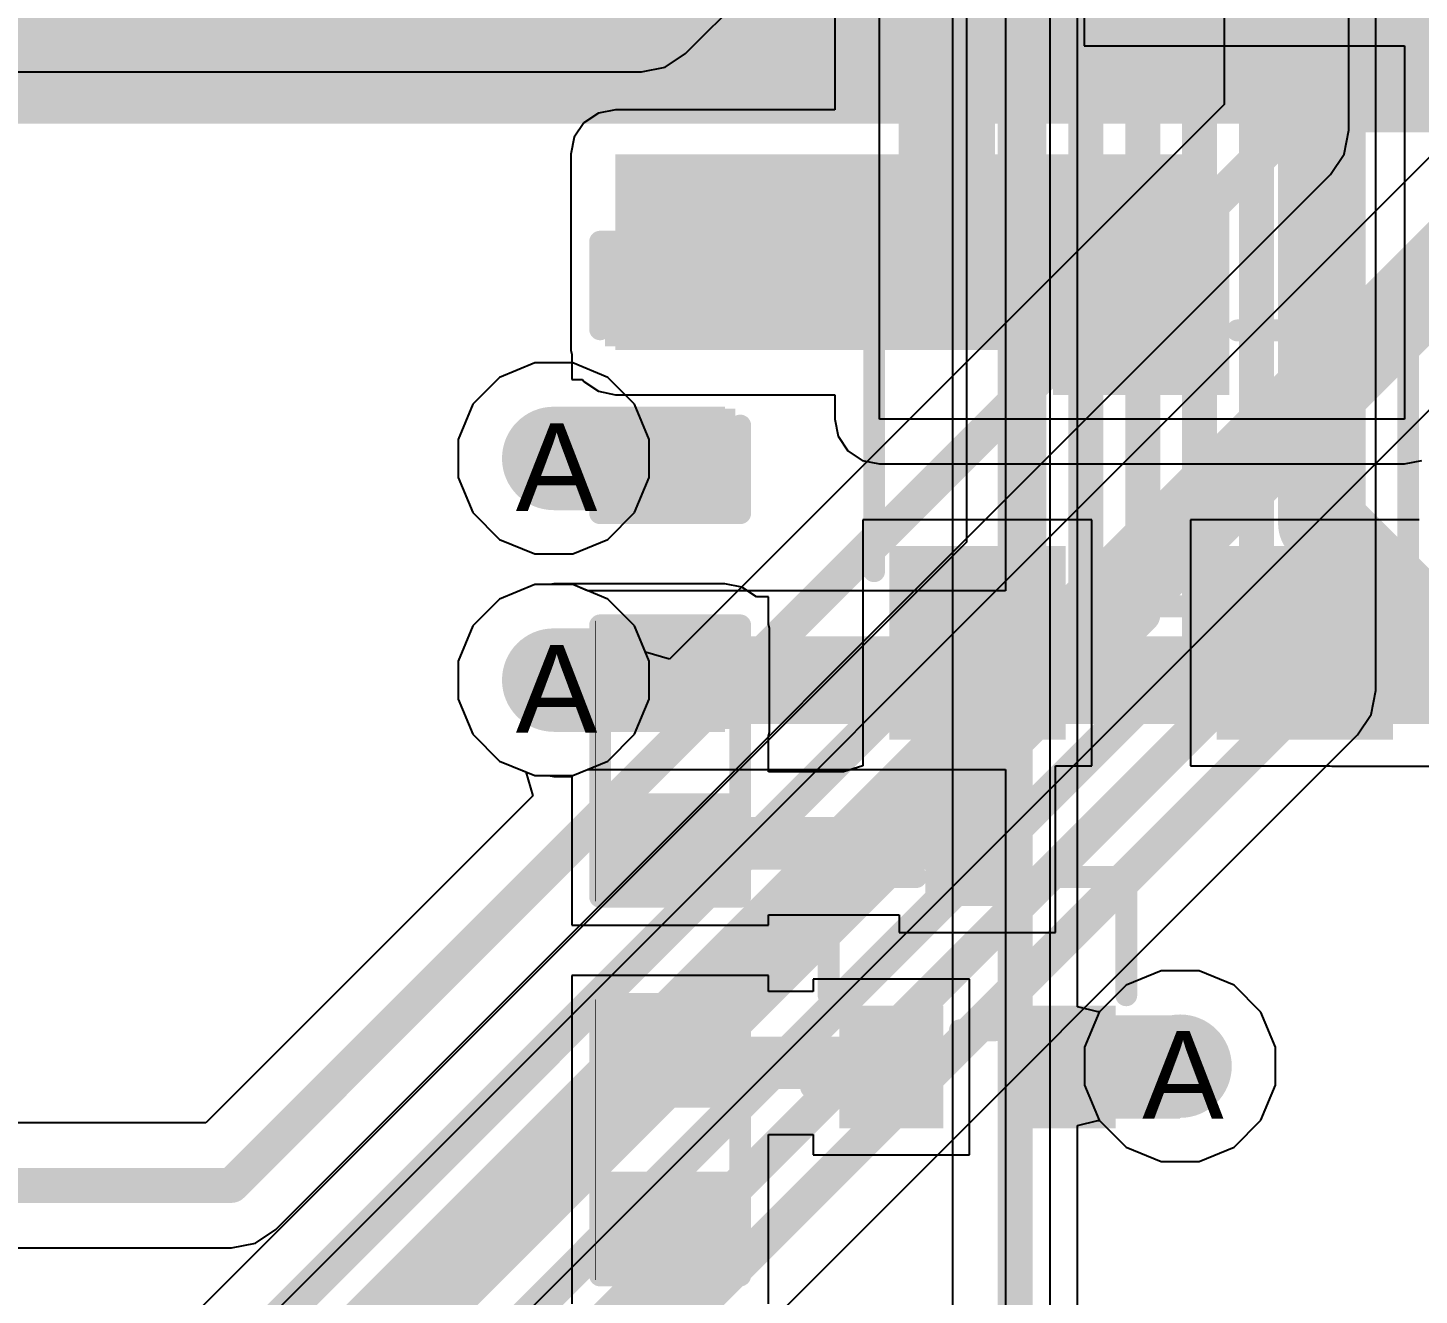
# Model space of a CAD drawing. Header units: inches. Extents: x 0 to 208, y 0 to 213.
# Drawn here: x 5.3845 to 5.7023, y 2.4319 to 2.7214 of the extents above; entities that cross this region are included whole.
import ezdxf

# ---------------------------------------------------------------- set-up
doc = ezdxf.new("R2010")
doc.units = ezdxf.units.IN
doc.header["$MEASUREMENT"] = 0
for name, color, linetype in [('Bottom Layer', 5, 'Continuous'), ('Bottom Overlay', 54, 'Continuous'), ('Bottom Paste', 16, 'Continuous'), ('Bottom Solder', 6, 'Continuous'), ('Drill Drawing', 1, 'Continuous'), ('L2_GND1', 16, 'Continuous'), ('L3_SIG1', 76, 'Continuous'), ('L4_PWR', 90, 'Continuous'), ('L5_GND2', 156, 'Continuous'), ('L6_SIG2', 130, 'Continuous'), ('L7_GND3', 216, 'Continuous'), ('Top Layer', 1, 'Continuous'), ('Top Overlay', 2, 'Continuous'), ('Top Paste', 8, 'Continuous'), ('Top Solder', 216, 'Continuous'), ('Via Holes', 16, 'Continuous')]:
    doc.layers.add(name, color=color, linetype=linetype)
doc.styles.add('Arial', font='', dxfattribs={"height": 0.2})
doc.styles.get('Arial').set_extended_font_data('Arial')

# ---------------------------------------------------------------- blocks, each defined once
blk = doc.blocks.new('R___0402_21')
at = {"layer": 'Top Layer'}
for points in [[(-0.0275, -0.0125), (-0.0275, 0.0125), (-0.0095, 0.0125), (-0.0095, -0.0125)], [(0.0095, -0.0125), (0.0095, 0.0125), (0.0275, 0.0125), (0.0275, -0.0125)]]:
    blk.add_hatch(color=1, dxfattribs=at).paths.add_polyline_path(points)
at = {"layer": 'Top Paste'}
for points in [[(-0.0275, -0.0125), (-0.0275, 0.0125), (-0.0095, 0.0125), (-0.0095, -0.0125)], [(0.0095, -0.0125), (0.0095, 0.0125), (0.0275, 0.0125), (0.0275, -0.0125)]]:
    blk.add_hatch(color=8, dxfattribs=at).paths.add_polyline_path(points)
at = {"layer": 'Top Solder'}
for points in [[(-0.02967, -0.01467), (-0.02967, 0.01466), (-0.00734, 0.01466), (-0.00734, -0.01467)], [(0.00733, -0.01467), (0.00733, 0.01466), (0.02966, 0.01466), (0.02966, -0.01467)]]:
    blk.add_hatch(color=216, dxfattribs=at).paths.add_polyline_path(points)
at = {"layer": 'Top Overlay'}
for points in [[(0.031, 0.016, 0.005, 0.005, 0), (-0.031, 0.016, 0.005, 0.005, 0)], [(-0.031, -0.016, 0.005, 0.005, 0), (-0.031, 0.016, 0.005, 0.005, 0)], [(0.031, -0.016, 0.005, 0.005, 0), (0.031, 0.016, 0.005, 0.005, 0)], [(0.031, -0.016, 0.005, 0.005, 0), (-0.031, -0.016, 0.005, 0.005, 0)], [(0.032, -0.017, 0.000127, 0.000127, 0), (-0.032, -0.017, 0.000127, 0.000127, 0)]]:
    blk.add_lwpolyline(points, format="xyseb", dxfattribs=at)
for points in [[(-0.03225, 0.016, 0.0025, 0.0025, 1), (-0.02975, 0.016, 0.0025, 0.0025, 1)], [(-0.03225, 0.016, 0.0025, 0.0025, 1), (-0.02975, 0.016, 0.0025, 0.0025, 1)], [(0.02975, 0.016, 0.0025, 0.0025, 1), (0.03225, 0.016, 0.0025, 0.0025, 1)], [(0.02975, 0.016, 0.0025, 0.0025, 1), (0.03225, 0.016, 0.0025, 0.0025, 1)], [(-0.03225, -0.016, 0.0025, 0.0025, 1), (-0.02975, -0.016, 0.0025, 0.0025, 1)], [(-0.03225, -0.016, 0.0025, 0.0025, 1), (-0.02975, -0.016, 0.0025, 0.0025, 1)], [(0.02975, -0.016, 0.0025, 0.0025, 1), (0.03225, -0.016, 0.0025, 0.0025, 1)], [(0.02975, -0.016, 0.0025, 0.0025, 1), (0.03225, -0.016, 0.0025, 0.0025, 1)], [(-0.03203, -0.017, 0.0000635, 0.0000635, 1), (-0.03197, -0.017, 0.0000635, 0.0000635, 1)], [(0.03197, -0.017, 0.0000635, 0.0000635, 1), (0.03203, -0.017, 0.0000635, 0.0000635, 1)]]:
    blk.add_lwpolyline(points, format="xyseb", close=True, dxfattribs=at)
blk = doc.blocks.new('R___0402_22')
at = {"layer": 'Top Layer'}
for points in [[(-0.0275, -0.0125), (-0.0275, 0.0125), (-0.0095, 0.0125), (-0.0095, -0.0125)], [(0.0095, -0.0125), (0.0095, 0.0125), (0.0275, 0.0125), (0.0275, -0.0125)]]:
    blk.add_hatch(color=1, dxfattribs=at).paths.add_polyline_path(points)
at = {"layer": 'Top Paste'}
for points in [[(-0.0275, -0.0125), (-0.0275, 0.0125), (-0.0095, 0.0125), (-0.0095, -0.0125)], [(0.0095, -0.0125), (0.0095, 0.0125), (0.0275, 0.0125), (0.0275, -0.0125)]]:
    blk.add_hatch(color=8, dxfattribs=at).paths.add_polyline_path(points)
at = {"layer": 'Top Solder'}
for points in [[(-0.02967, -0.01467), (-0.02967, 0.01466), (-0.00733, 0.01466), (-0.00733, -0.01467)], [(0.00733, -0.01467), (0.00733, 0.01466), (0.02967, 0.01466), (0.02967, -0.01467)]]:
    blk.add_hatch(color=216, dxfattribs=at).paths.add_polyline_path(points)
at = {"layer": 'Top Overlay'}
for points in [[(0.031, 0.016, 0.005, 0.005, 0), (-0.031, 0.016, 0.005, 0.005, 0)], [(-0.031, -0.016, 0.005, 0.005, 0), (-0.031, 0.016, 0.005, 0.005, 0)], [(0.031, -0.016, 0.005, 0.005, 0), (0.031, 0.016, 0.005, 0.005, 0)], [(0.031, -0.016, 0.005, 0.005, 0), (-0.031, -0.016, 0.005, 0.005, 0)], [(0.032, -0.017, 0.000127, 0.000127, 0), (-0.032, -0.017, 0.000127, 0.000127, 0)]]:
    blk.add_lwpolyline(points, format="xyseb", dxfattribs=at)
for points in [[(-0.03225, 0.016, 0.0025, 0.0025, 1), (-0.02975, 0.016, 0.0025, 0.0025, 1)], [(-0.03225, 0.016, 0.0025, 0.0025, 1), (-0.02975, 0.016, 0.0025, 0.0025, 1)], [(0.02975, 0.016, 0.0025, 0.0025, 1), (0.03225, 0.016, 0.0025, 0.0025, 1)], [(0.02975, 0.016, 0.0025, 0.0025, 1), (0.03225, 0.016, 0.0025, 0.0025, 1)], [(-0.03225, -0.016, 0.0025, 0.0025, 1), (-0.02975, -0.016, 0.0025, 0.0025, 1)], [(-0.03225, -0.016, 0.0025, 0.0025, 1), (-0.02975, -0.016, 0.0025, 0.0025, 1)], [(0.02975, -0.016, 0.0025, 0.0025, 1), (0.03225, -0.016, 0.0025, 0.0025, 1)], [(0.02975, -0.016, 0.0025, 0.0025, 1), (0.03225, -0.016, 0.0025, 0.0025, 1)], [(-0.03203, -0.017, 0.0000635, 0.0000635, 1), (-0.03197, -0.017, 0.0000635, 0.0000635, 1)], [(0.03197, -0.017, 0.0000635, 0.0000635, 1), (0.03203, -0.017, 0.0000635, 0.0000635, 1)]]:
    blk.add_lwpolyline(points, format="xyseb", close=True, dxfattribs=at)
blk = doc.blocks.new('SOT_523_55')
at = {"layer": 'Top Layer'}
for points in [[(-0.00787, 0.03543), (0.00787, 0.03543), (0.00787, 0.01535), (-0.00787, 0.01535)], [(-0.02756, -0.01535), (-0.01181, -0.01535), (-0.01181, -0.03543), (-0.02756, -0.03543)], [(0.01181, -0.01535), (0.02756, -0.01535), (0.02756, -0.03543), (0.01181, -0.03543)]]:
    blk.add_hatch(color=1, dxfattribs=at).paths.add_polyline_path(points)
at = {"layer": 'Top Paste'}
for points in [[(-0.00787, 0.03543), (0.00787, 0.03543), (0.00787, 0.01535), (-0.00787, 0.01535)], [(-0.02756, -0.01535), (-0.01181, -0.01535), (-0.01181, -0.03543), (-0.02756, -0.03543)], [(0.01181, -0.01535), (0.02756, -0.01535), (0.02756, -0.03543), (0.01181, -0.03543)]]:
    blk.add_hatch(color=8, dxfattribs=at).paths.add_polyline_path(points)
at = {"layer": 'Top Solder'}
for points in [[(-0.01187, 0.03943), (0.01187, 0.03943), (0.01187, 0.01135), (-0.01187, 0.01135)], [(-0.03156, -0.01135), (-0.00781, -0.01135), (-0.00781, -0.03943), (-0.03156, -0.03943)], [(0.00781, -0.01135), (0.03156, -0.01135), (0.03156, -0.03943), (0.00781, -0.03943)]]:
    blk.add_hatch(color=216, dxfattribs=at).paths.add_polyline_path(points)
at = {"layer": 'Top Overlay'}
for points in [[(-0.034, 0.018, 0.005, 0.005, 0), (-0.014, 0.018, 0.005, 0.005, 0)], [(-0.034, -0.009, 0.005, 0.005, 0), (-0.034, 0.018, 0.005, 0.005, 0)], [(0.014, 0.018, 0.005, 0.005, 0), (0.034, 0.018, 0.005, 0.005, 0)], [(0.034, -0.009, 0.005, 0.005, 0), (0.034, 0.018, 0.005, 0.005, 0)], [(-0.004, -0.017, 0.005, 0.005, 0), (0.004, -0.017, 0.005, 0.005, 0)], [(-0.038, -0.03, 0.005, 0.005, 0), (-0.038, -0.02, 0.005, 0.005, 0)], [(-0.038, -0.02, 0.005, 0.005, 0), (-0.033, -0.025, 0.005, 0.005, 0)], [(-0.038, -0.03, 0.005, 0.005, 0), (-0.033, -0.025, 0.005, 0.005, 0)]]:
    blk.add_lwpolyline(points, format="xyseb", dxfattribs=at)
for points in [[(-0.03525, 0.018, 0.0025, 0.0025, 1), (-0.03275, 0.018, 0.0025, 0.0025, 1)], [(-0.03525, 0.018, 0.0025, 0.0025, 1), (-0.03275, 0.018, 0.0025, 0.0025, 1)], [(-0.01525, 0.018, 0.0025, 0.0025, 1), (-0.01275, 0.018, 0.0025, 0.0025, 1)], [(0.01275, 0.018, 0.0025, 0.0025, 1), (0.01525, 0.018, 0.0025, 0.0025, 1)], [(0.03275, 0.018, 0.0025, 0.0025, 1), (0.03525, 0.018, 0.0025, 0.0025, 1)], [(0.03275, 0.018, 0.0025, 0.0025, 1), (0.03525, 0.018, 0.0025, 0.0025, 1)], [(-0.03525, -0.009, 0.0025, 0.0025, 1), (-0.03275, -0.009, 0.0025, 0.0025, 1)], [(0.03275, -0.009, 0.0025, 0.0025, 1), (0.03525, -0.009, 0.0025, 0.0025, 1)], [(-0.00525, -0.017, 0.0025, 0.0025, 1), (-0.00275, -0.017, 0.0025, 0.0025, 1)], [(0.00275, -0.017, 0.0025, 0.0025, 1), (0.00525, -0.017, 0.0025, 0.0025, 1)], [(-0.03925, -0.02, 0.0025, 0.0025, 1), (-0.03675, -0.02, 0.0025, 0.0025, 1)], [(-0.03925, -0.02, 0.0025, 0.0025, 1), (-0.03675, -0.02, 0.0025, 0.0025, 1)], [(-0.03425, -0.025, 0.0025, 0.0025, 1), (-0.03175, -0.025, 0.0025, 0.0025, 1)], [(-0.03425, -0.025, 0.0025, 0.0025, 1), (-0.03175, -0.025, 0.0025, 0.0025, 1)], [(-0.03925, -0.03, 0.0025, 0.0025, 1), (-0.03675, -0.03, 0.0025, 0.0025, 1)], [(-0.03925, -0.03, 0.0025, 0.0025, 1), (-0.03675, -0.03, 0.0025, 0.0025, 1)]]:
    blk.add_lwpolyline(points, format="xyseb", close=True, dxfattribs=at)
blk = doc.blocks.new('SOT_23_56')
at = {"layer": 'Top Layer'}
for points in [[(-0.01614, 0.05748), (0.01614, 0.05748), (0.01614, 0.02126), (-0.01614, 0.02126)], [(-0.05354, -0.02126), (-0.02126, -0.02126), (-0.02126, -0.05748), (-0.05354, -0.05748)], [(0.02126, -0.02126), (0.05354, -0.02126), (0.05354, -0.05748), (0.02126, -0.05748)]]:
    blk.add_hatch(color=1, dxfattribs=at).paths.add_polyline_path(points)
at = {"layer": 'Top Paste'}
for points in [[(-0.01614, 0.05748), (0.01614, 0.05748), (0.01614, 0.02126), (-0.01614, 0.02126)], [(-0.05354, -0.02126), (-0.02126, -0.02126), (-0.02126, -0.05748), (-0.05354, -0.05748)], [(0.02126, -0.02126), (0.05354, -0.02126), (0.05354, -0.05748), (0.02126, -0.05748)]]:
    blk.add_hatch(color=8, dxfattribs=at).paths.add_polyline_path(points)
at = {"layer": 'Top Solder'}
for points in [[(-0.02014, 0.06148), (0.02014, 0.06148), (0.02014, 0.01726), (-0.02014, 0.01726)], [(-0.05754, -0.01726), (-0.01726, -0.01726), (-0.01726, -0.06148), (-0.05754, -0.06148)], [(0.01726, -0.01726), (0.05754, -0.01726), (0.05754, -0.06148), (0.01726, -0.06148)]]:
    blk.add_hatch(color=216, dxfattribs=at).paths.add_polyline_path(points)
at = {"layer": 'Top Overlay'}
for points in [[(-0.061, 0.032, 0.005, 0.005, 0), (-0.022, 0.032, 0.005, 0.005, 0)], [(-0.061, -0.023, 0.005, 0.005, 0), (-0.061, 0.032, 0.005, 0.005, 0)], [(0.022, 0.032, 0.005, 0.005, 0), (0.061, 0.032, 0.005, 0.005, 0)], [(0.061, -0.023, 0.005, 0.005, 0), (0.061, 0.032, 0.005, 0.005, 0)], [(-0.013, -0.031, 0.005, 0.005, 0), (0.013, -0.031, 0.005, 0.005, 0)], [(-0.066, -0.051, 0.005, 0.005, 0), (-0.066, -0.041, 0.005, 0.005, 0)], [(-0.066, -0.041, 0.005, 0.005, 0), (-0.061, -0.046, 0.005, 0.005, 0)], [(-0.066, -0.051, 0.005, 0.005, 0), (-0.061, -0.046, 0.005, 0.005, 0)]]:
    blk.add_lwpolyline(points, format="xyseb", dxfattribs=at)
for points in [[(-0.06225, 0.032, 0.0025, 0.0025, 1), (-0.05975, 0.032, 0.0025, 0.0025, 1)], [(-0.06225, 0.032, 0.0025, 0.0025, 1), (-0.05975, 0.032, 0.0025, 0.0025, 1)], [(-0.02325, 0.032, 0.0025, 0.0025, 1), (-0.02075, 0.032, 0.0025, 0.0025, 1)], [(0.02075, 0.032, 0.0025, 0.0025, 1), (0.02325, 0.032, 0.0025, 0.0025, 1)], [(0.05975, 0.032, 0.0025, 0.0025, 1), (0.06225, 0.032, 0.0025, 0.0025, 1)], [(0.05975, 0.032, 0.0025, 0.0025, 1), (0.06225, 0.032, 0.0025, 0.0025, 1)], [(-0.06225, -0.023, 0.0025, 0.0025, 1), (-0.05975, -0.023, 0.0025, 0.0025, 1)], [(0.05975, -0.023, 0.0025, 0.0025, 1), (0.06225, -0.023, 0.0025, 0.0025, 1)], [(-0.01425, -0.031, 0.0025, 0.0025, 1), (-0.01175, -0.031, 0.0025, 0.0025, 1)], [(0.01175, -0.031, 0.0025, 0.0025, 1), (0.01425, -0.031, 0.0025, 0.0025, 1)], [(-0.06725, -0.041, 0.0025, 0.0025, 1), (-0.06475, -0.041, 0.0025, 0.0025, 1)], [(-0.06725, -0.041, 0.0025, 0.0025, 1), (-0.06475, -0.041, 0.0025, 0.0025, 1)], [(-0.06225, -0.046, 0.0025, 0.0025, 1), (-0.05975, -0.046, 0.0025, 0.0025, 1)], [(-0.06225, -0.046, 0.0025, 0.0025, 1), (-0.05975, -0.046, 0.0025, 0.0025, 1)], [(-0.06725, -0.051, 0.0025, 0.0025, 1), (-0.06475, -0.051, 0.0025, 0.0025, 1)], [(-0.06725, -0.051, 0.0025, 0.0025, 1), (-0.06475, -0.051, 0.0025, 0.0025, 1)]]:
    blk.add_lwpolyline(points, format="xyseb", close=True, dxfattribs=at)
blk = doc.blocks.new('C___0402_62')
at = {"layer": 'Top Layer'}
for points in [[(-0.0275, -0.0125), (-0.0275, 0.0125), (-0.0095, 0.0125), (-0.0095, -0.0125)], [(0.0095, -0.0125), (0.0095, 0.0125), (0.0275, 0.0125), (0.0275, -0.0125)]]:
    blk.add_hatch(color=1, dxfattribs=at).paths.add_polyline_path(points)
at = {"layer": 'Top Paste'}
for points in [[(-0.0275, -0.0125), (-0.0275, 0.0125), (-0.0095, 0.0125), (-0.0095, -0.0125)], [(0.0095, -0.0125), (0.0095, 0.0125), (0.0275, 0.0125), (0.0275, -0.0125)]]:
    blk.add_hatch(color=8, dxfattribs=at).paths.add_polyline_path(points)
at = {"layer": 'Top Solder'}
for points in [[(-0.02986, -0.01486), (-0.02986, 0.01486), (-0.00714, 0.01486), (-0.00714, -0.01486)], [(0.00714, -0.01486), (0.00714, 0.01486), (0.02986, 0.01486), (0.02986, -0.01486)]]:
    blk.add_hatch(color=216, dxfattribs=at).paths.add_polyline_path(points)
at = {"layer": 'Top Overlay'}
for points in [[(-0.031, 0.016, 0.005, 0.005, 0), (-0.031, -0.016, 0.005, 0.005, 0)], [(-0.031, 0.016, 0.005, 0.005, 0), (-0.011, 0.016, 0.005, 0.005, 0)], [(0.011, 0.016, 0.005, 0.005, 0), (0.031, 0.016, 0.005, 0.005, 0)], [(0.031, 0.016, 0.005, 0.005, 0), (0.031, -0.016, 0.005, 0.005, 0)], [(-0.031, -0.016, 0.005, 0.005, 0), (-0.011, -0.016, 0.005, 0.005, 0)], [(0.011, -0.016, 0.005, 0.005, 0), (0.031, -0.016, 0.005, 0.005, 0)]]:
    blk.add_lwpolyline(points, format="xyseb", dxfattribs=at)
for points in [[(-0.03225, 0.016, 0.0025, 0.0025, 1), (-0.02975, 0.016, 0.0025, 0.0025, 1)], [(-0.03225, 0.016, 0.0025, 0.0025, 1), (-0.02975, 0.016, 0.0025, 0.0025, 1)], [(-0.01225, 0.016, 0.0025, 0.0025, 1), (-0.00975, 0.016, 0.0025, 0.0025, 1)], [(0.00975, 0.016, 0.0025, 0.0025, 1), (0.01225, 0.016, 0.0025, 0.0025, 1)], [(0.02975, 0.016, 0.0025, 0.0025, 1), (0.03225, 0.016, 0.0025, 0.0025, 1)], [(0.02975, 0.016, 0.0025, 0.0025, 1), (0.03225, 0.016, 0.0025, 0.0025, 1)], [(-0.03225, -0.016, 0.0025, 0.0025, 1), (-0.02975, -0.016, 0.0025, 0.0025, 1)], [(-0.03225, -0.016, 0.0025, 0.0025, 1), (-0.02975, -0.016, 0.0025, 0.0025, 1)], [(-0.01225, -0.016, 0.0025, 0.0025, 1), (-0.00975, -0.016, 0.0025, 0.0025, 1)], [(0.00975, -0.016, 0.0025, 0.0025, 1), (0.01225, -0.016, 0.0025, 0.0025, 1)], [(0.02975, -0.016, 0.0025, 0.0025, 1), (0.03225, -0.016, 0.0025, 0.0025, 1)], [(0.02975, -0.016, 0.0025, 0.0025, 1), (0.03225, -0.016, 0.0025, 0.0025, 1)]]:
    blk.add_lwpolyline(points, format="xyseb", close=True, dxfattribs=at)
blk = doc.blocks.new('SMD3535_325')
at = {"layer": 'Top Layer'}
for points in [[(-0.09488, 0.05467), (-0.03406, 0.05467), (-0.03406, 0.01541), (-0.09488, 0.01541)], [(0.03406, 0.05467), (0.09488, 0.05467), (0.09488, 0.01541), (0.03406, 0.01541)], [(-0.09488, -0.01541), (-0.03406, -0.01541), (-0.03406, -0.05467), (-0.09488, -0.05467)], [(0.03406, -0.01541), (0.09488, -0.01541), (0.09488, -0.05467), (0.03406, -0.05467)]]:
    blk.add_hatch(color=1, dxfattribs=at).paths.add_polyline_path(points)
at = {"layer": 'Top Paste'}
for points in [[(-0.09488, 0.05467), (-0.03406, 0.05467), (-0.03406, 0.01541), (-0.09488, 0.01541)], [(0.03406, 0.05467), (0.09488, 0.05467), (0.09488, 0.01541), (0.03406, 0.01541)], [(-0.09488, -0.01541), (-0.03406, -0.01541), (-0.03406, -0.05467), (-0.09488, -0.05467)], [(0.03406, -0.01541), (0.09488, -0.01541), (0.09488, -0.05467), (0.03406, -0.05467)]]:
    blk.add_hatch(color=8, dxfattribs=at).paths.add_polyline_path(points)
at = {"layer": 'Top Solder'}
for points in [[(-0.09688, 0.05667), (-0.03206, 0.05667), (-0.03206, 0.01341), (-0.09688, 0.01341)], [(0.03206, 0.05667), (0.09688, 0.05667), (0.09688, 0.01341), (0.03206, 0.01341)], [(-0.09688, -0.01341), (-0.03206, -0.01341), (-0.03206, -0.05667), (-0.09688, -0.05667)], [(0.03206, -0.01341), (0.09688, -0.01341), (0.09688, -0.05667), (0.03206, -0.05667)]]:
    blk.add_hatch(color=216, dxfattribs=at).paths.add_polyline_path(points)
at = {"layer": 'Top Overlay'}
for points in [[(-0.07544, 0.06216, 0.006, 0.006, 0), (-0.07544, 0.0715, 0.006, 0.006, 0)], [(-0.07544, 0.0715, 0.006, 0.006, 0), (0.07544, 0.0715, 0.006, 0.006, 0)], [(0.07544, 0.06216, 0.006, 0.006, 0), (0.07544, 0.0715, 0.006, 0.006, 0)], [(-0.108, 0.033, 0.01, 0.01, 0), (-0.108, 0.043, 0.01, 0.01, 0)], [(-0.108, 0.043, 0.01, 0.01, 0), (-0.103, 0.038, 0.01, 0.01, 0)], [(-0.108, 0.033, 0.01, 0.01, 0), (-0.103, 0.038, 0.01, 0.01, 0)], [(0.1, -0.035, 0.01, 0.01, 0), (0.115, -0.035, 0.01, 0.01, 0)], [(-0.07544, -0.0715, 0.006, 0.006, 0), (-0.07544, -0.06216, 0.006, 0.006, 0)], [(0.07544, -0.0715, 0.006, 0.006, 0), (0.07544, -0.06216, 0.006, 0.006, 0)], [(0.08444, -0.0805, 0.006, 0.006, 0), (0.08444, -0.06216, 0.006, 0.006, 0)], [(-0.07544, -0.0715, 0.006, 0.006, 0), (0.07544, -0.0715, 0.006, 0.006, 0)], [(0.06995, -0.0805, 0.006, 0.006, 0), (0.08444, -0.0805, 0.006, 0.006, 0)]]:
    blk.add_lwpolyline(points, format="xyseb", dxfattribs=at)
for points in [[(-0.07694, 0.0715, 0.003, 0.003, 1), (-0.07394, 0.0715, 0.003, 0.003, 1)], [(-0.07694, 0.0715, 0.003, 0.003, 1), (-0.07394, 0.0715, 0.003, 0.003, 1)], [(0.07394, 0.0715, 0.003, 0.003, 1), (0.07694, 0.0715, 0.003, 0.003, 1)], [(0.07394, 0.0715, 0.003, 0.003, 1), (0.07694, 0.0715, 0.003, 0.003, 1)], [(-0.07694, 0.06216, 0.003, 0.003, 1), (-0.07394, 0.06216, 0.003, 0.003, 1)], [(0.07394, 0.06216, 0.003, 0.003, 1), (0.07694, 0.06216, 0.003, 0.003, 1)], [(-0.1105, 0.043, 0.005, 0.005, 1), (-0.1055, 0.043, 0.005, 0.005, 1)], [(-0.1105, 0.043, 0.005, 0.005, 1), (-0.1055, 0.043, 0.005, 0.005, 1)], [(-0.1055, 0.038, 0.005, 0.005, 1), (-0.1005, 0.038, 0.005, 0.005, 1)], [(-0.1055, 0.038, 0.005, 0.005, 1), (-0.1005, 0.038, 0.005, 0.005, 1)], [(-0.1105, 0.033, 0.005, 0.005, 1), (-0.1055, 0.033, 0.005, 0.005, 1)], [(-0.1105, 0.033, 0.005, 0.005, 1), (-0.1055, 0.033, 0.005, 0.005, 1)], [(0.0975, -0.035, 0.005, 0.005, 1), (0.1025, -0.035, 0.005, 0.005, 1)], [(0.1125, -0.035, 0.005, 0.005, 1), (0.1175, -0.035, 0.005, 0.005, 1)], [(-0.07694, -0.06216, 0.003, 0.003, 1), (-0.07394, -0.06216, 0.003, 0.003, 1)], [(0.07394, -0.06216, 0.003, 0.003, 1), (0.07694, -0.06216, 0.003, 0.003, 1)], [(0.08294, -0.06216, 0.003, 0.003, 1), (0.08594, -0.06216, 0.003, 0.003, 1)], [(-0.07694, -0.0715, 0.003, 0.003, 1), (-0.07394, -0.0715, 0.003, 0.003, 1)], [(-0.07694, -0.0715, 0.003, 0.003, 1), (-0.07394, -0.0715, 0.003, 0.003, 1)], [(0.07394, -0.0715, 0.003, 0.003, 1), (0.07694, -0.0715, 0.003, 0.003, 1)], [(0.07394, -0.0715, 0.003, 0.003, 1), (0.07694, -0.0715, 0.003, 0.003, 1)], [(0.06845, -0.0805, 0.003, 0.003, 1), (0.07145, -0.0805, 0.003, 0.003, 1)], [(0.08294, -0.0805, 0.003, 0.003, 1), (0.08594, -0.0805, 0.003, 0.003, 1)], [(0.08294, -0.0805, 0.003, 0.003, 1), (0.08594, -0.0805, 0.003, 0.003, 1)]]:
    blk.add_lwpolyline(points, format="xyseb", close=True, dxfattribs=at)
blk = doc.blocks.new('TF_01A_B_531')
at = {"layer": 'Bottom Layer'}
blk.add_hatch(color=5, dxfattribs=at).paths.add_polyline_path([(-0.32858, 0.25197), (-0.28133, 0.25197), (-0.28133, 0.16535), (-0.32858, 0.16535)])
at = {"layer": 'Bottom Paste'}
blk.add_hatch(color=16, dxfattribs=at).paths.add_polyline_path([(-0.32858, 0.25197), (-0.28133, 0.25197), (-0.28133, 0.16535), (-0.32858, 0.16535)])
at = {"layer": 'Bottom Solder'}
blk.add_hatch(color=6, dxfattribs=at).paths.add_polyline_path([(-0.33058, 0.25397), (-0.27933, 0.25397), (-0.27933, 0.16335), (-0.33058, 0.16335)])
at = {"layer": 'Bottom Overlay'}
blk.add_lwpolyline([(-0.29183, -0.13226, 0.005, 0.005, 0), (-0.29109, 0.15819, 0.005, 0.005, 0)], format="xyseb", dxfattribs=at)
for points in [[(-0.29234, 0.15819, 0.0025, 0.0025, 1), (-0.28984, 0.15819, 0.0025, 0.0025, 1)], [(-0.29308, -0.13226, 0.0025, 0.0025, 1), (-0.29058, -0.13226, 0.0025, 0.0025, 1)]]:
    blk.add_lwpolyline(points, format="xyseb", close=True, dxfattribs=at)

msp = doc.modelspace()

# ---------------------------------------------------------------- hatches: boundary and pattern name
at = {"layer": 'Bottom Layer'}
msp.add_hatch(color=5, dxfattribs=at).paths.add_polyline_path([(5.316, 2.69952), (5.77268, 2.69952), (5.77268, 2.76389), (5.316, 2.76389)])
h = msp.add_hatch(color=5, dxfattribs=at)
edge = h.paths.add_edge_path()
edge.add_arc((5.50459, 2.62304), 0.01181, 0, 360)
h = msp.add_hatch(color=5, dxfattribs=at)
edge = h.paths.add_edge_path()
edge.add_arc((5.50459, 2.57241), 0.01181, 0, 360)
h = msp.add_hatch(color=5, dxfattribs=at)
edge = h.paths.add_edge_path()
edge.add_arc((5.64769, 2.48422), 0.01181, 0, 360)
at = {"layer": 'L2_GND1'}
h = msp.add_hatch(color=16, dxfattribs=at)
edge = h.paths.add_edge_path()
edge.add_arc((5.50459, 2.62304), 0.01181, 0, 360)
h = msp.add_hatch(color=16, dxfattribs=at)
edge = h.paths.add_edge_path()
edge.add_arc((5.50459, 2.57241), 0.01181, 0, 360)
h = msp.add_hatch(color=16, dxfattribs=at)
edge = h.paths.add_edge_path()
edge.add_arc((5.64769, 2.48422), 0.01181, 0, 360)
at = {"layer": 'L3_SIG1'}
h = msp.add_hatch(color=76, dxfattribs=at)
edge = h.paths.add_edge_path()
edge.add_arc((5.50459, 2.62304), 0.01181, 0, 360)
h = msp.add_hatch(color=76, dxfattribs=at)
edge = h.paths.add_edge_path()
edge.add_arc((5.50459, 2.57241), 0.01181, 0, 360)
h = msp.add_hatch(color=76, dxfattribs=at)
edge = h.paths.add_edge_path()
edge.add_arc((5.64769, 2.48422), 0.01181, 0, 360)
at = {"layer": 'L4_PWR'}
h = msp.add_hatch(color=90, dxfattribs=at)
edge = h.paths.add_edge_path()
edge.add_arc((5.50459, 2.62304), 0.01181, 0, 360)
h = msp.add_hatch(color=90, dxfattribs=at)
edge = h.paths.add_edge_path()
edge.add_arc((5.50459, 2.57241), 0.01181, 0, 360)
h = msp.add_hatch(color=90, dxfattribs=at)
edge = h.paths.add_edge_path()
edge.add_arc((5.64769, 2.48422), 0.01181, 0, 360)
at = {"layer": 'L5_GND2'}
h = msp.add_hatch(color=156, dxfattribs=at)
edge = h.paths.add_edge_path()
edge.add_arc((5.50459, 2.62304), 0.01181, 0, 360)
h = msp.add_hatch(color=156, dxfattribs=at)
edge = h.paths.add_edge_path()
edge.add_arc((5.50459, 2.57241), 0.01181, 0, 360)
h = msp.add_hatch(color=156, dxfattribs=at)
edge = h.paths.add_edge_path()
edge.add_arc((5.64769, 2.48422), 0.01181, 0, 360)
at = {"layer": 'L6_SIG2'}
h = msp.add_hatch(color=130, dxfattribs=at)
edge = h.paths.add_edge_path()
edge.add_arc((5.50459, 2.62304), 0.01181, 0, 360)
h = msp.add_hatch(color=130, dxfattribs=at)
edge = h.paths.add_edge_path()
edge.add_arc((5.50459, 2.57241), 0.01181, 0, 360)
h = msp.add_hatch(color=130, dxfattribs=at)
edge = h.paths.add_edge_path()
edge.add_arc((5.64769, 2.48422), 0.01181, 0, 360)
at = {"layer": 'L7_GND3'}
h = msp.add_hatch(color=216, dxfattribs=at)
edge = h.paths.add_edge_path()
edge.add_arc((5.50459, 2.62304), 0.01181, 0, 360)
h = msp.add_hatch(color=216, dxfattribs=at)
edge = h.paths.add_edge_path()
edge.add_arc((5.50459, 2.57241), 0.01181, 0, 360)
h = msp.add_hatch(color=216, dxfattribs=at)
edge = h.paths.add_edge_path()
edge.add_arc((5.64769, 2.48422), 0.01181, 0, 360)
at = {"layer": 'Top Layer'}
for points in [[(5.5187, 2.64779), (5.65494, 2.64779), (5.65494, 2.69251), (5.5187, 2.69251)], [(5.50459, 2.63486), (5.50459, 2.61119), (5.5437, 2.61119), (5.5437, 2.63486)], [(5.50459, 2.58423), (5.50459, 2.56056), (5.5437, 2.56056), (5.5437, 2.58423)], [(5.64769, 2.47221), (5.64769, 2.49587), (5.61321, 2.49587), (5.61321, 2.47221)], [(5.51939, 2.38937), (5.54306, 2.38937), (5.54306, 2.45292), (5.51939, 2.45292)]]:
    msp.add_hatch(color=1, dxfattribs=at).paths.add_polyline_path(points)
h = msp.add_hatch(color=1, dxfattribs=at)
edge = h.paths.add_edge_path()
edge.add_arc((5.50459, 2.62304), 0.01181, 0, 360)
h = msp.add_hatch(color=1, dxfattribs=at)
edge = h.paths.add_edge_path()
edge.add_arc((5.50459, 2.57241), 0.01181, 0, 360)
h = msp.add_hatch(color=1, dxfattribs=at)
edge = h.paths.add_edge_path()
edge.add_arc((5.64769, 2.48422), 0.01181, 0, 360)
at = {"layer": 'Via Holes'}
h = msp.add_hatch(color=7, dxfattribs=at)
edge = h.paths.add_edge_path()
edge.add_arc((5.50459, 2.62304), 0.00591, 0, 360)
h = msp.add_hatch(color=7, dxfattribs=at)
edge = h.paths.add_edge_path()
edge.add_arc((5.50459, 2.57241), 0.00591, 0, 360)
h = msp.add_hatch(color=7, dxfattribs=at)
edge = h.paths.add_edge_path()
edge.add_arc((5.64769, 2.48422), 0.00591, 0, 360)

# ---------------------------------------------------------------- linework, layer by layer
at = {"layer": 'L2_GND1'}
for p, q in [((5.62427, 2.49774), (5.62427, 3.3278)), ((5.59573, 3.25979), (5.59573, 2.35591)), ((5.50025, 2.64486), (5.49223, 2.64153)), ((5.50893, 2.64486), (5.50025, 2.64486)), ((5.51694, 2.64153), (5.50893, 2.64486)), ((5.49223, 2.64153), (5.4861, 2.6354)), ((5.52308, 2.6354), (5.51694, 2.64153)), ((5.4861, 2.6354), (5.48278, 2.62738)), ((5.5264, 2.62738), (5.52308, 2.6354)), ((5.48278, 2.62738), (5.48278, 2.61871)), ((5.5264, 2.61871), (5.5264, 2.62738)), ((5.48278, 2.61871), (5.4861, 2.61069)), ((5.52308, 2.61069), (5.5264, 2.61871)), ((5.4861, 2.61069), (5.49223, 2.60455)), ((5.51694, 2.60455), (5.52308, 2.61069)), ((5.49223, 2.60455), (5.50025, 2.60123)), ((5.50893, 2.60123), (5.51694, 2.60455)), ((5.50025, 2.60123), (5.50893, 2.60123)), ((5.50025, 2.59423), (5.49223, 2.5909)), ((5.50893, 2.59423), (5.50025, 2.59423)), ((5.51694, 2.5909), (5.50893, 2.59423)), ((5.49223, 2.5909), (5.4861, 2.58477)), ((5.52308, 2.58477), (5.51694, 2.5909)), ((5.4861, 2.58477), (5.48278, 2.57675)), ((5.5264, 2.57675), (5.52308, 2.58477)), ((5.48278, 2.57675), (5.48278, 2.56808)), ((5.5264, 2.56808), (5.5264, 2.57675)), ((5.48278, 2.56808), (5.4861, 2.56006)), ((5.52308, 2.56006), (5.5264, 2.56808)), ((5.4861, 2.56006), (5.49223, 2.55392)), ((5.51694, 2.55392), (5.52308, 2.56006)), ((5.49223, 2.55392), (5.50025, 2.5506)), ((5.50893, 2.5506), (5.51694, 2.55392)), ((5.50025, 2.5506), (5.50893, 2.5506)), ((5.64336, 2.50603), (5.63534, 2.50271)), ((5.65203, 2.50603), (5.64336, 2.50603)), ((5.66005, 2.50271), (5.65203, 2.50603)), ((5.63534, 2.50271), (5.62927, 2.49664)), ((5.66618, 2.49657), (5.66005, 2.50271)), ((5.62887, 2.49665), (5.62427, 2.49774)), ((5.62927, 2.49664), (5.62887, 2.49665)), ((5.6695, 2.48856), (5.66618, 2.49657)), ((5.6695, 2.47988), (5.6695, 2.48856)), ((5.66618, 2.47186), (5.6695, 2.47988)), ((5.62427, 2.4707), (5.62887, 2.47178)), ((5.62427, 2.35), (5.62427, 2.4707)), ((5.62887, 2.47178), (5.62927, 2.47179)), ((5.62927, 2.47179), (5.63534, 2.46573)), ((5.66005, 2.46573), (5.66618, 2.47186)), ((5.63534, 2.46573), (5.64336, 2.46241)), ((5.65203, 2.46241), (5.66005, 2.46573)), ((5.64336, 2.46241), (5.65203, 2.46241))]:
    msp.add_line(p, q, dxfattribs=at)
msp.add_lwpolyline([(5.61, 2.35, 0.008, 0.008, 0), (5.61, 3.33372, 0.008, 0.008, 0)], format="xyseb", dxfattribs=at)
at = {"layer": 'L3_SIG1'}
for p, q in [((5.50025, 2.59423), (5.49223, 2.5909)), ((5.50893, 2.59423), (5.50025, 2.59423)), ((5.51694, 2.5909), (5.50893, 2.59423)), ((5.49223, 2.5909), (5.4861, 2.58477)), ((5.52308, 2.58477), (5.51694, 2.5909)), ((5.4861, 2.58477), (5.48278, 2.57675)), ((5.5264, 2.57675), (5.52308, 2.58477)), ((5.48278, 2.57675), (5.48278, 2.56808)), ((5.5264, 2.56808), (5.5264, 2.57675)), ((5.48278, 2.56808), (5.4861, 2.56006)), ((5.52308, 2.56006), (5.5264, 2.56808)), ((5.4861, 2.56006), (5.49223, 2.55392)), ((5.51694, 2.55392), (5.52308, 2.56006)), ((5.49223, 2.55392), (5.50025, 2.5506)), ((5.50893, 2.5506), (5.51694, 2.55392)), ((5.50025, 2.5506), (5.50893, 2.5506))]:
    msp.add_line(p, q, dxfattribs=at)
at = {"layer": 'L4_PWR'}
for p, q in [((5.618, 2.55202), (5.618, 3.40403)), ((5.6078, 3.27608), (5.6078, 2.59281)), ((5.50025, 2.64486), (5.49223, 2.64153)), ((5.50893, 2.64486), (5.50025, 2.64486)), ((5.51694, 2.64153), (5.50893, 2.64486)), ((5.49223, 2.64153), (5.4861, 2.6354)), ((5.52308, 2.6354), (5.51694, 2.64153)), ((5.4861, 2.6354), (5.48278, 2.62738)), ((5.5264, 2.62738), (5.52308, 2.6354)), ((5.48278, 2.62738), (5.48278, 2.61871)), ((5.5264, 2.61871), (5.5264, 2.62738)), ((5.48278, 2.61871), (5.4861, 2.61069)), ((5.52308, 2.61069), (5.5264, 2.61871)), ((5.4861, 2.61069), (5.49223, 2.60455)), ((5.51694, 2.60455), (5.52308, 2.61069)), ((5.49223, 2.60455), (5.50025, 2.60123)), ((5.50893, 2.60123), (5.51694, 2.60455)), ((5.50025, 2.60123), (5.50893, 2.60123)), ((5.50025, 2.59423), (5.49223, 2.5909)), ((5.50893, 2.59423), (5.50025, 2.59423)), ((5.51235, 2.59281), (5.50893, 2.59423)), ((5.49223, 2.5909), (5.4861, 2.58477)), ((5.6078, 2.59281), (5.51235, 2.59281)), ((5.4861, 2.58477), (5.48278, 2.57675)), ((5.48278, 2.57675), (5.48278, 2.56808)), ((5.48278, 2.56808), (5.4861, 2.56006)), ((5.4861, 2.56006), (5.49223, 2.55392)), ((5.49223, 2.55392), (5.50025, 2.5506)), ((5.50025, 2.5506), (5.50893, 2.5506)), ((5.50893, 2.5506), (5.51235, 2.55202)), ((5.51235, 2.55202), (5.6078, 2.55202)), ((5.6078, 2.55202), (5.6078, 2.13074)), ((5.618, 2.13074), (5.618, 2.55202)), ((5.64336, 2.50603), (5.63534, 2.50271)), ((5.65203, 2.50603), (5.64336, 2.50603)), ((5.66005, 2.50271), (5.65203, 2.50603)), ((5.63534, 2.50271), (5.6292, 2.49657)), ((5.66618, 2.49657), (5.66005, 2.50271)), ((5.6292, 2.49657), (5.62588, 2.48856)), ((5.6695, 2.48856), (5.66618, 2.49657)), ((5.62588, 2.48856), (5.62588, 2.47988)), ((5.6695, 2.47988), (5.6695, 2.48856)), ((5.62588, 2.47988), (5.6292, 2.47186)), ((5.66618, 2.47186), (5.6695, 2.47988)), ((5.6292, 2.47186), (5.63534, 2.46573)), ((5.66005, 2.46573), (5.66618, 2.47186)), ((5.63534, 2.46573), (5.64336, 2.46241)), ((5.65203, 2.46241), (5.66005, 2.46573)), ((5.64336, 2.46241), (5.65203, 2.46241))]:
    msp.add_line(p, q, dxfattribs=at)
for points in [[(5.68008, 2.60823, 0.02, 0.02, 0), (5.68008, 3.48814, 0.02, 0.02, 0)], [(5.68008, 2.60823, 0.02, 0.02, 0), (5.7159, 2.57241, 0.02, 0.02, 0)], [(5.50459, 2.57241, 0.02, 0.02, 0), (5.7159, 2.57241, 0.02, 0.02, 0)]]:
    msp.add_lwpolyline(points, format="xyseb", dxfattribs=at)
for points in [[(5.67508, 2.60823, 0.01, 0.01, 1), (5.68508, 2.60823, 0.01, 0.01, 1)], [(5.67508, 2.60823, 0.01, 0.01, 1), (5.68508, 2.60823, 0.01, 0.01, 1)], [(5.49959, 2.57241, 0.01, 0.01, 1), (5.50959, 2.57241, 0.01, 0.01, 1)]]:
    msp.add_lwpolyline(points, format="xyseb", close=True, dxfattribs=at)
at = {"layer": 'L5_GND2'}
for p, q in [((5.59889, 3.27442), (5.59889, 2.60395)), ((5.69244, 2.57003), (5.69244, 3.18449)), ((5.59889, 2.60395), (5.33291, 2.33797)), ((5.50025, 2.59423), (5.49223, 2.5909)), ((5.50893, 2.59423), (5.50025, 2.59423)), ((5.51694, 2.5909), (5.50893, 2.59423)), ((5.49223, 2.5909), (5.4861, 2.58477)), ((5.52308, 2.58477), (5.51694, 2.5909)), ((5.4861, 2.58477), (5.48278, 2.57675)), ((5.5264, 2.57675), (5.52308, 2.58477)), ((5.48278, 2.57675), (5.48278, 2.56808)), ((5.5264, 2.56808), (5.5264, 2.57675)), ((5.69135, 2.56457), (5.69244, 2.57003)), ((5.48278, 2.56808), (5.4861, 2.56006)), ((5.52308, 2.56006), (5.5264, 2.56808)), ((5.68826, 2.55994), (5.69135, 2.56457)), ((5.4861, 2.56006), (5.49223, 2.55392)), ((5.51694, 2.55392), (5.52308, 2.56006)), ((5.54164, 2.41333), (5.68826, 2.55994)), ((5.68826, 2.55994), (5.68826, 2.55994)), ((5.49223, 2.55392), (5.50025, 2.5506)), ((5.50893, 2.5506), (5.51694, 2.55392)), ((5.50025, 2.5506), (5.50893, 2.5506))]:
    msp.add_line(p, q, dxfattribs=at)
for points in [[(5.61316, 2.59804, 0.008, 0.008, 0), (5.61316, 3.27442, 0.008, 0.008, 0)], [(5.62616, 2.59265, 0.008, 0.008, 0), (5.62616, 3.26904, 0.008, 0.008, 0)], [(5.63916, 2.58727, 0.008, 0.008, 0), (5.63916, 3.26365, 0.008, 0.008, 0)], [(5.65216, 2.5808, 0.008, 0.008, 0), (5.65216, 3.25827, 0.008, 0.008, 0)], [(5.66516, 2.57542, 0.008, 0.008, 0), (5.66516, 3.21734, 0.008, 0.008, 0)], [(5.67816, 2.57003, 0.008, 0.008, 0), (5.67816, 3.19041, 0.008, 0.008, 0)], [(5.33882, 2.32369, 0.008, 0.008, 0), (5.61316, 2.59804, 0.008, 0.008, 0)], [(5.3438, 2.31029, 0.008, 0.008, 0), (5.62616, 2.59265, 0.008, 0.008, 0)], [(5.34918, 2.29729, 0.008, 0.008, 0), (5.63916, 2.58727, 0.008, 0.008, 0)], [(5.35565, 2.28429, 0.008, 0.008, 0), (5.65216, 2.5808, 0.008, 0.008, 0)], [(5.36103, 2.27129, 0.008, 0.008, 0), (5.66516, 2.57542, 0.008, 0.008, 0)], [(5.36642, 2.25829, 0.008, 0.008, 0), (5.67816, 2.57003, 0.008, 0.008, 0)]]:
    msp.add_lwpolyline(points, format="xyseb", dxfattribs=at)
for points in [[(5.61116, 2.59804, 0.004, 0.004, 1), (5.61516, 2.59804, 0.004, 0.004, 1)], [(5.61116, 2.59804, 0.004, 0.004, 1), (5.61516, 2.59804, 0.004, 0.004, 1)], [(5.62416, 2.59265, 0.004, 0.004, 1), (5.62816, 2.59265, 0.004, 0.004, 1)], [(5.62416, 2.59265, 0.004, 0.004, 1), (5.62816, 2.59265, 0.004, 0.004, 1)], [(5.63716, 2.58727, 0.004, 0.004, 1), (5.64116, 2.58727, 0.004, 0.004, 1)], [(5.63716, 2.58727, 0.004, 0.004, 1), (5.64116, 2.58727, 0.004, 0.004, 1)], [(5.65016, 2.5808, 0.004, 0.004, 1), (5.65416, 2.5808, 0.004, 0.004, 1)], [(5.65016, 2.5808, 0.004, 0.004, 1), (5.65416, 2.5808, 0.004, 0.004, 1)], [(5.66316, 2.57542, 0.004, 0.004, 1), (5.66716, 2.57542, 0.004, 0.004, 1)], [(5.66316, 2.57542, 0.004, 0.004, 1), (5.66716, 2.57542, 0.004, 0.004, 1)], [(5.67616, 2.57003, 0.004, 0.004, 1), (5.68016, 2.57003, 0.004, 0.004, 1)], [(5.67616, 2.57003, 0.004, 0.004, 1), (5.68016, 2.57003, 0.004, 0.004, 1)]]:
    msp.add_lwpolyline(points, format="xyseb", close=True, dxfattribs=at)
at = {"layer": 'L6_SIG2'}
for p, q in [((5.65773, 3.69877), (5.65773, 2.70391)), ((5.68627, 2.698), (5.68627, 3.69286)), ((5.75342, 2.74062), (5.35119, 2.33839)), ((5.37406, 2.30358), (5.78823, 2.71776)), ((5.65773, 2.70391), (5.53102, 2.57721)), ((5.68519, 2.69254), (5.68627, 2.698)), ((5.68627, 2.698), (5.68627, 2.698)), ((5.68209, 2.68791), (5.68519, 2.69254)), ((5.44109, 2.44691), (5.68209, 2.68791)), ((5.68209, 2.68791), (5.68209, 2.68791)), ((5.50025, 2.59423), (5.49223, 2.5909)), ((5.50893, 2.59423), (5.50025, 2.59423)), ((5.51694, 2.5909), (5.50893, 2.59423)), ((5.49223, 2.5909), (5.4861, 2.58477)), ((5.52308, 2.58477), (5.51694, 2.5909)), ((5.4861, 2.58477), (5.48278, 2.57675)), ((5.52555, 2.57881), (5.52308, 2.58477)), ((5.53102, 2.57721), (5.52555, 2.57881)), ((5.48278, 2.57675), (5.48278, 2.56808)), ((5.48278, 2.56808), (5.4861, 2.56006)), ((5.4861, 2.56006), (5.49223, 2.55392)), ((5.49223, 2.55392), (5.4982, 2.55145)), ((5.4982, 2.55145), (5.4998, 2.54598)), ((5.4998, 2.54598), (5.42509, 2.47127)), ((5.42509, 2.47127), (4.83497, 2.47127)), ((5.43646, 2.44381), (5.44109, 2.44691)), ((5.2064, 2.44273), (5.431, 2.44273)), ((5.431, 2.44273), (5.43646, 2.44381)), ((5.431, 2.44273), (5.431, 2.44273))]:
    msp.add_line(p, q, dxfattribs=at)
for points in [[(5.672, 2.698, 0.008, 0.008, 0), (5.672, 3.69877, 0.008, 0.008, 0)], [(5.35964, 2.318, 0.02, 0.02, 0), (5.77381, 2.73218, 0.02, 0.02, 0)], [(5.431, 2.457, 0.008, 0.008, 0), (5.672, 2.698, 0.008, 0.008, 0)], [(4.83497, 2.457, 0.008, 0.008, 0), (5.431, 2.457, 0.008, 0.008, 0)]]:
    msp.add_lwpolyline(points, format="xyseb", dxfattribs=at)
for points in [[(5.67, 2.698, 0.004, 0.004, 1), (5.674, 2.698, 0.004, 0.004, 1)], [(5.67, 2.698, 0.004, 0.004, 1), (5.674, 2.698, 0.004, 0.004, 1)], [(5.429, 2.457, 0.004, 0.004, 1), (5.433, 2.457, 0.004, 0.004, 1)], [(5.429, 2.457, 0.004, 0.004, 1), (5.433, 2.457, 0.004, 0.004, 1)]]:
    msp.add_lwpolyline(points, format="xyseb", close=True, dxfattribs=at)
at = {"layer": 'L7_GND3'}
for p, q in [((5.53472, 2.71553), (5.60209, 2.78291)), ((5.53008, 2.71243), (5.53472, 2.71553)), ((5.52462, 2.71135), (5.53008, 2.71243)), ((5.11306, 2.71135), (5.52462, 2.71135)), ((5.52462, 2.71135), (5.52462, 2.71135)), ((5.50025, 2.59423), (5.49223, 2.5909)), ((5.50893, 2.59423), (5.50025, 2.59423)), ((5.51694, 2.5909), (5.50893, 2.59423)), ((5.49223, 2.5909), (5.4861, 2.58477)), ((5.52308, 2.58477), (5.51694, 2.5909)), ((5.4861, 2.58477), (5.48278, 2.57675)), ((5.5264, 2.57675), (5.52308, 2.58477)), ((5.48278, 2.57675), (5.48278, 2.56808)), ((5.5264, 2.56808), (5.5264, 2.57675)), ((5.48278, 2.56808), (5.4861, 2.56006)), ((5.52308, 2.56006), (5.5264, 2.56808)), ((5.4861, 2.56006), (5.49223, 2.55392)), ((5.51694, 2.55392), (5.52308, 2.56006)), ((5.49223, 2.55392), (5.50025, 2.5506)), ((5.50893, 2.5506), (5.51694, 2.55392)), ((5.50025, 2.5506), (5.50893, 2.5506))]:
    msp.add_line(p, q, dxfattribs=at)
at = {"layer": 'Top Layer'}
for p, q in [((5.5688, 2.94596), (5.5688, 2.7027)), ((5.579, 2.632), (5.579, 2.94596)), ((5.62576, 2.77652), (5.62576, 2.71726)), ((5.62576, 2.71726), (5.699, 2.71726)), ((5.699, 2.71726), (5.699, 2.632)), ((5.5148, 2.70193), (5.51149, 2.69972)), ((5.5187, 2.7027), (5.5148, 2.70193)), ((5.5688, 2.7027), (5.5187, 2.7027)), ((5.51149, 2.69972), (5.50928, 2.69641)), ((5.50928, 2.69641), (5.50851, 2.69251)), ((5.50851, 2.69251), (5.50851, 2.64779)), ((5.50851, 2.64779), (5.5087, 2.64681)), ((5.5087, 2.64681), (5.5087, 2.64104)), ((5.5087, 2.64104), (5.51119, 2.64104)), ((5.51119, 2.64104), (5.51149, 2.64058)), ((5.51149, 2.64058), (5.5148, 2.63837)), ((5.5148, 2.63837), (5.5187, 2.6376)), ((5.5187, 2.6376), (5.5688, 2.6376)), ((5.5688, 2.6376), (5.5688, 2.632)), ((5.5688, 2.632), (5.56958, 2.6281)), ((5.699, 2.632), (5.579, 2.632)), ((5.56958, 2.6281), (5.57179, 2.62479)), ((5.57179, 2.62479), (5.5751, 2.62258)), ((5.5751, 2.62258), (5.579, 2.6218)), ((5.699, 2.6218), (5.7029, 2.62258)), ((5.579, 2.6218), (5.699, 2.6218)), ((5.62754, 2.60902), (5.57525, 2.60902)), ((5.57525, 2.60902), (5.57525, 2.5528)), ((5.62754, 2.5528), (5.62754, 2.60902)), ((5.70234, 2.60902), (5.65006, 2.60902)), ((5.65006, 2.60902), (5.65006, 2.5528)), ((5.50025, 2.59423), (5.49223, 2.5909)), ((5.5036, 2.59423), (5.50025, 2.59423)), ((5.50459, 2.59442), (5.5036, 2.59423)), ((5.5437, 2.59442), (5.50459, 2.59442)), ((5.54761, 2.59365), (5.5437, 2.59442)), ((5.49223, 2.5909), (5.4861, 2.58477)), ((5.55091, 2.59144), (5.54761, 2.59365)), ((5.55093, 2.59141), (5.55091, 2.59144)), ((5.5537, 2.59141), (5.55093, 2.59141)), ((5.5537, 2.58522), (5.5537, 2.59141)), ((5.4861, 2.58477), (5.48278, 2.57675)), ((5.5539, 2.58423), (5.5537, 2.58522)), ((5.5539, 2.56056), (5.5539, 2.58423)), ((5.48278, 2.57675), (5.48278, 2.56808)), ((5.48278, 2.56808), (5.4861, 2.56006)), ((5.4861, 2.56006), (5.49223, 2.55392)), ((5.5537, 2.55957), (5.5539, 2.56056)), ((5.5537, 2.55143), (5.5537, 2.55957)), ((5.49223, 2.55392), (5.50025, 2.5506)), ((5.57525, 2.5528), (5.57083, 2.55143)), ((5.61927, 2.51477), (5.61927, 2.5528)), ((5.61927, 2.5528), (5.62754, 2.5528)), ((5.65006, 2.5528), (5.68189, 2.5528)), ((5.68189, 2.5528), (5.68234, 2.55272)), ((5.68234, 2.55272), (5.72756, 2.55272)), ((5.50025, 2.5506), (5.5034, 2.5506)), ((5.5034, 2.5506), (5.50459, 2.55037)), ((5.50459, 2.55037), (5.5087, 2.55037)), ((5.5087, 2.55037), (5.5087, 2.51641)), ((5.57083, 2.55143), (5.5537, 2.55143)), ((5.5537, 2.51641), (5.5537, 2.5188)), ((5.5537, 2.5188), (5.58352, 2.5188)), ((5.58352, 2.5188), (5.58352, 2.51477)), ((5.5087, 2.51641), (5.5537, 2.51641)), ((5.58352, 2.51477), (5.61927, 2.51477)), ((5.5537, 2.50492), (5.5087, 2.50492)), ((5.5087, 2.50492), (5.5087, 2.46692)), ((5.5537, 2.50128), (5.5537, 2.50492)), ((5.59958, 2.50406), (5.56384, 2.50406)), ((5.56384, 2.50406), (5.56384, 2.50128)), ((5.59958, 2.46398), (5.59958, 2.50406)), ((5.56384, 2.50128), (5.5537, 2.50128)), ((5.5087, 2.46692), (5.5087, 2.42992)), ((5.5537, 2.42992), (5.5537, 2.46865)), ((5.5537, 2.46865), (5.56384, 2.46865)), ((5.56384, 2.46865), (5.56384, 2.46398)), ((5.56384, 2.46398), (5.59958, 2.46398))]:
    msp.add_line(p, q, dxfattribs=at)
for points in [[(5.59444, 2.67015, 0.022, 0.022, 0), (5.59444, 2.81697, 0.022, 0.022, 0)], [(5.58682, 2.67015, 0.022, 0.022, 0), (5.58732, 2.68151, 0.022, 0.022, 0)], [(5.58732, 2.68151, 0.022, 0.022, 0), (5.58732, 2.68157, 0.022, 0.022, 0)], [(5.5312, 2.66004, 0.02, 0.02, 0), (5.63841, 2.66004, 0.02, 0.02, 0)], [(5.63841, 2.66004, 0.012, 0.012, 0), (5.6388, 2.65965, 0.012, 0.012, 0)], [(5.6762, 2.57925, 0.02, 0.02, 0), (5.6762, 2.58091, 0.02, 0.02, 0)], [(5.6762, 2.57925, 0.02, 0.02, 0), (5.68234, 2.57311, 0.02, 0.02, 0)], [(5.6014, 2.53481, 0.012, 0.012, 0), (5.6014, 2.58091, 0.012, 0.012, 0)], [(5.68234, 2.57311, 0.02, 0.02, 0), (5.73631, 2.57311, 0.02, 0.02, 0)], [(5.5312, 2.53541, 0.012, 0.012, 0), (5.53151, 2.53511, 0.012, 0.012, 0)], [(5.53151, 2.53511, 0.012, 0.012, 0), (5.60109, 2.53511, 0.012, 0.012, 0)], [(5.60109, 2.53511, 0.012, 0.012, 0), (5.6014, 2.53481, 0.012, 0.012, 0)], [(5.5312, 2.48592, 0.012, 0.012, 0), (5.53215, 2.48497, 0.012, 0.012, 0)], [(5.53215, 2.48497, 0.012, 0.012, 0), (5.58076, 2.48497, 0.012, 0.012, 0)], [(5.58076, 2.48497, 0.012, 0.012, 0), (5.58171, 2.48402, 0.012, 0.012, 0)]]:
    msp.add_lwpolyline(points, format="xyseb", dxfattribs=at)
for points in [[(5.58182, 2.68157, 0.011, 0.011, 1), (5.59282, 2.68157, 0.011, 0.011, 1)], [(5.58182, 2.68151, 0.011, 0.011, 1), (5.59282, 2.68151, 0.011, 0.011, 1)], [(5.58182, 2.68151, 0.011, 0.011, 1), (5.59282, 2.68151, 0.011, 0.011, 1)], [(5.58132, 2.67015, 0.011, 0.011, 1), (5.59232, 2.67015, 0.011, 0.011, 1)], [(5.58894, 2.67015, 0.011, 0.011, 1), (5.59994, 2.67015, 0.011, 0.011, 1)], [(5.5262, 2.66004, 0.01, 0.01, 1), (5.5362, 2.66004, 0.01, 0.01, 1)], [(5.63341, 2.66004, 0.01, 0.01, 1), (5.64341, 2.66004, 0.01, 0.01, 1)], [(5.63541, 2.66004, 0.006, 0.006, 1), (5.64141, 2.66004, 0.006, 0.006, 1)], [(5.6358, 2.65965, 0.006, 0.006, 1), (5.6418, 2.65965, 0.006, 0.006, 1)], [(5.6712, 2.58091, 0.01, 0.01, 1), (5.6812, 2.58091, 0.01, 0.01, 1)], [(5.6712, 2.57925, 0.01, 0.01, 1), (5.6812, 2.57925, 0.01, 0.01, 1)], [(5.6712, 2.57925, 0.01, 0.01, 1), (5.6812, 2.57925, 0.01, 0.01, 1)], [(5.5984, 2.58091, 0.006, 0.006, 1), (5.6044, 2.58091, 0.006, 0.006, 1)], [(5.67734, 2.57311, 0.01, 0.01, 1), (5.68734, 2.57311, 0.01, 0.01, 1)], [(5.67734, 2.57311, 0.01, 0.01, 1), (5.68734, 2.57311, 0.01, 0.01, 1)], [(5.5282, 2.53541, 0.006, 0.006, 1), (5.5342, 2.53541, 0.006, 0.006, 1)], [(5.52851, 2.53511, 0.006, 0.006, 1), (5.53451, 2.53511, 0.006, 0.006, 1)], [(5.52851, 2.53511, 0.006, 0.006, 1), (5.53451, 2.53511, 0.006, 0.006, 1)], [(5.59809, 2.53511, 0.006, 0.006, 1), (5.60409, 2.53511, 0.006, 0.006, 1)], [(5.59809, 2.53511, 0.006, 0.006, 1), (5.60409, 2.53511, 0.006, 0.006, 1)], [(5.5984, 2.53481, 0.006, 0.006, 1), (5.6044, 2.53481, 0.006, 0.006, 1)], [(5.5984, 2.53481, 0.006, 0.006, 1), (5.6044, 2.53481, 0.006, 0.006, 1)], [(5.5282, 2.48592, 0.006, 0.006, 1), (5.5342, 2.48592, 0.006, 0.006, 1)], [(5.52915, 2.48497, 0.006, 0.006, 1), (5.53515, 2.48497, 0.006, 0.006, 1)], [(5.52915, 2.48497, 0.006, 0.006, 1), (5.53515, 2.48497, 0.006, 0.006, 1)], [(5.57776, 2.48497, 0.006, 0.006, 1), (5.58376, 2.48497, 0.006, 0.006, 1)], [(5.57776, 2.48497, 0.006, 0.006, 1), (5.58376, 2.48497, 0.006, 0.006, 1)], [(5.57871, 2.48402, 0.006, 0.006, 1), (5.58471, 2.48402, 0.006, 0.006, 1)]]:
    msp.add_lwpolyline(points, format="xyseb", close=True, dxfattribs=at)

# ---------------------------------------------------------------- block references
for name, p in [('SMD3535_325', (5.73064, 2.78193)), ('SOT_23_56', (5.6388, 2.62028)), ('SOT_523_55', (5.6014, 2.50942))]:
    msp.add_blockref(name, p)
for name, p, rotation in [('TF_01A_B_531', (5.52071, 2.41819), 270), ('C___0402_62', (5.5312, 2.64154), 90), ('R___0402_22', (5.5312, 2.55391), 270), ('R___0402_21', (5.5312, 2.46742), 270)]:
    msp.add_blockref(name, p, dxfattribs=dict(rotation=rotation))

# ---------------------------------------------------------------- texts
at = {"layer": 'Drill Drawing', "style": 'Arial'}
for p in [(5.49593, 2.61105), (5.49593, 2.56042), (5.63903, 2.47222)]:
    msp.add_text('A', height=0.02, dxfattribs=at).set_placement(p)

doc.saveas('drawing.dxf')
